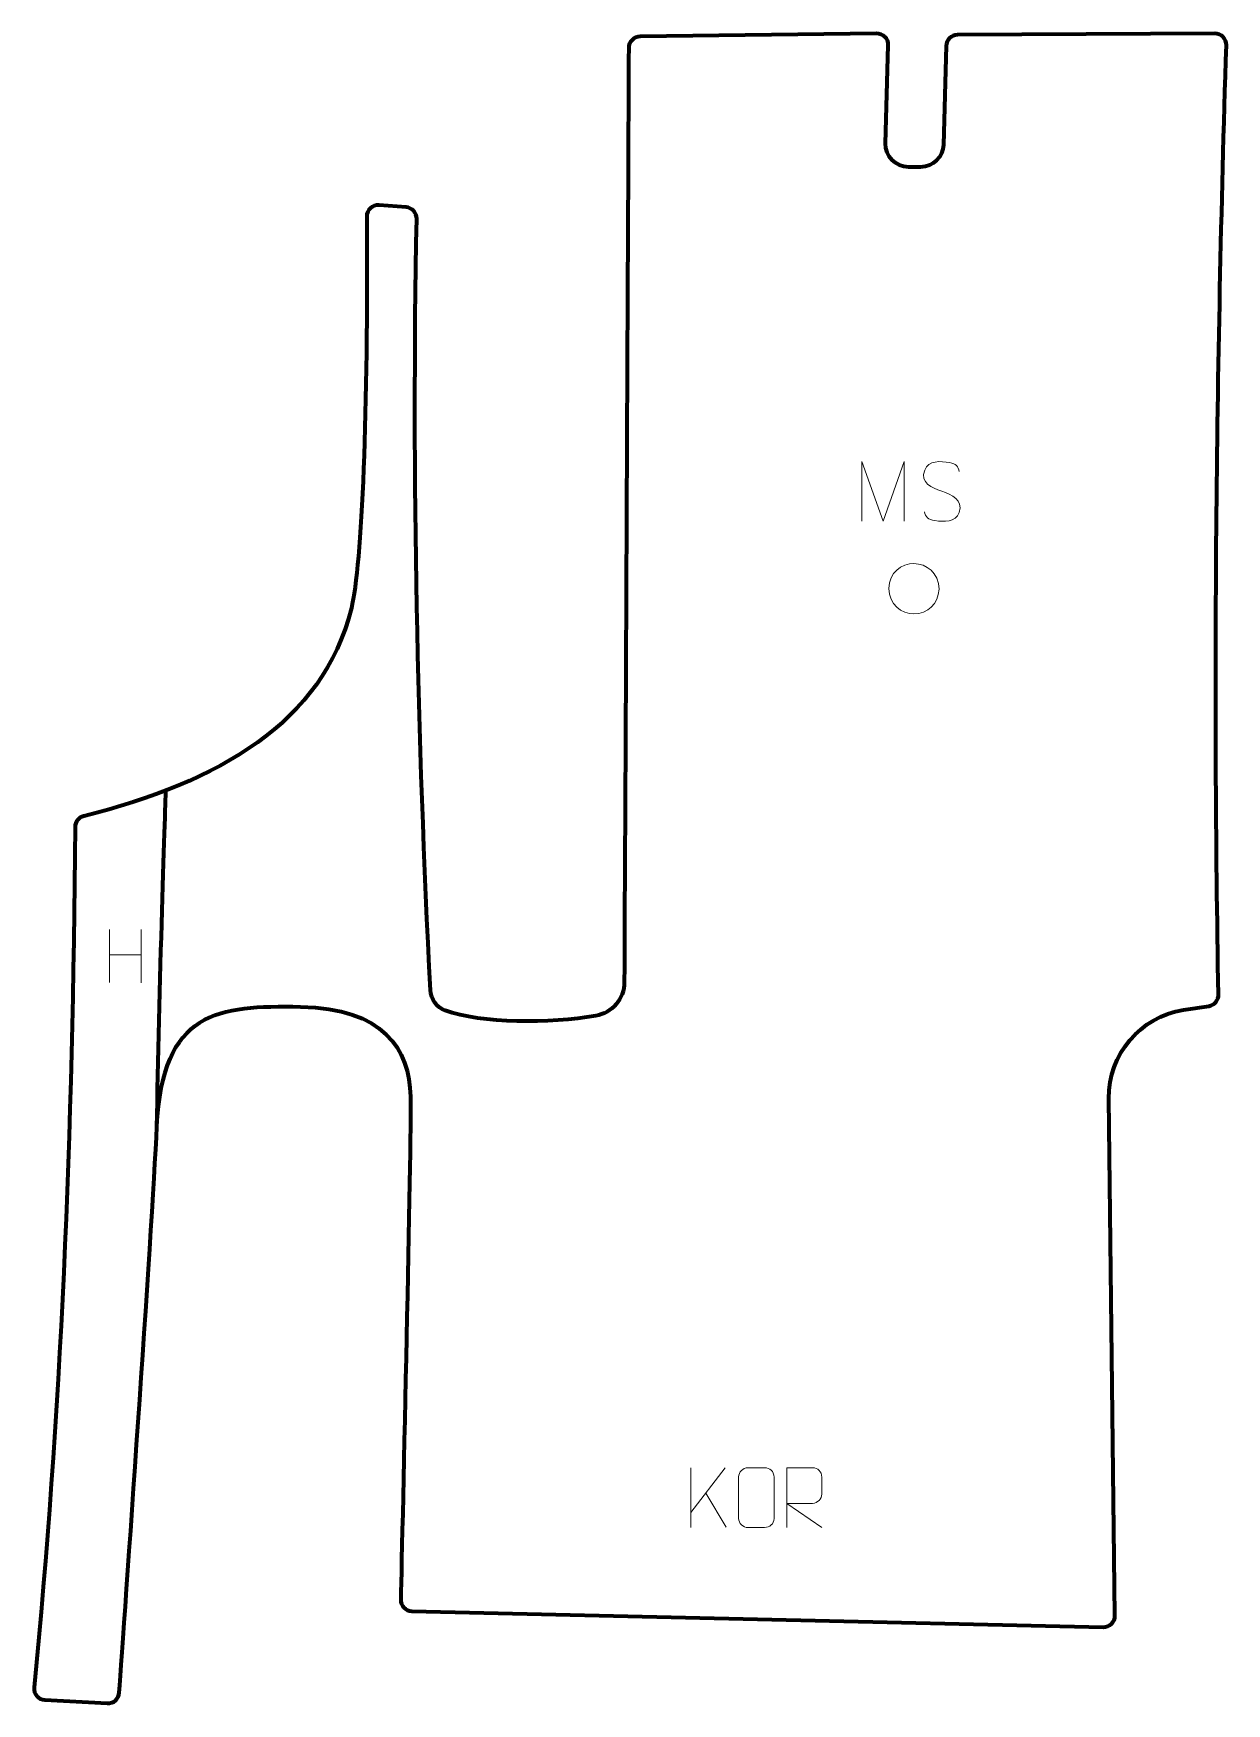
# Model space of a CAD drawing. Header units: millimetres. Extents: x -253 to 246, y -349 to 349.
import ezdxf

# ---------------------------------------------------------------- set-up
doc = ezdxf.new("R2010")
doc.units = ezdxf.units.MM
doc.header["$MEASUREMENT"] = 0
for name, color, linetype in [('layer 1', 7, 'Continuous'), ('layer 2', 7, 'Continuous'), ('layer 3', 7, 'Continuous')]:
    doc.layers.add(name, color=color, linetype=linetype)

msp = doc.modelspace()

# ---------------------------------------------------------------- linework, layer by layer
at = {"layer": 'layer 1', "color": 250, "lineweight": 9}
for points, knots in [([(93.1848, 144.8072), (93.1848, 144.8072), (93.1848, 169.7651), (93.1848, 169.7651), (93.1848, 169.7651), (93.1848, 169.7651), (102.1099, 144.8072), (102.1099, 144.8072), (102.1099, 144.8072), (102.1099, 144.8072), (110.8698, 169.7646), (110.8698, 169.7646), (110.8698, 169.7646), (110.8698, 169.7646), (110.8698, 144.8072), (110.8698, 144.8072)], [0, 0, 0, 0, 0.2, 0.2, 0.2, 0.2, 0.4, 0.4, 0.4, 0.4, 0.6, 0.6, 0.6, 0.6, 1, 1, 1, 1]), ([(126.577, 157.4571), (122.3287, 158.9275), (117.4206, 160.7233), (119.4257, 166.2436), (119.4257, 166.2436), (120.9292, 170.3835), (126.1428, 169.995), (129.7464, 169.3939), (129.7464, 169.3939), (132.607, 168.9167), (133.4717, 167.7035), (133.7823, 165.6194)], [0, 0, 0, 0, 0.25, 0.25, 0.25, 0.25, 0.5, 0.5, 0.5, 0.5, 1, 1, 1, 1]), ([(126.577, 157.457), (130.5956, 155.8103), (135.6251, 153.922), (133.7911, 148.5617), (133.7911, 148.5617), (132.3313, 144.2953), (127.4205, 144.552), (123.6944, 145.1067), (123.6944, 145.1067), (120.9444, 145.5165), (119.7235, 146.73), (119.3455, 148.8422)], [0, 0, 0, 0, 0.25, 0.25, 0.25, 0.25, 0.5, 0.5, 0.5, 0.5, 1, 1, 1, 1]), ([(104.4335, 116.7359), (104.5042, 123.3763), (109.7782, 127.2223), (114.9335, 127.1253), (114.9335, 127.1253), (120.0888, 127.2223), (125.3628, 123.1589), (125.4335, 116.5185), (125.4335, 116.5185), (125.0633, 110.1892), (120.6214, 106.1585), (114.9335, 106.1291), (114.9335, 106.1291), (109.7782, 106.0321), (104.5042, 110.0955), (104.4335, 116.7359)], [0, 0, 0, 0, 0.2, 0.2, 0.2, 0.2, 0.4, 0.4, 0.4, 0.4, 0.6, 0.6, 0.6, 0.6, 1, 1, 1, 1]), ([(45.5677, -250.7771), (47.8934, -250.7771), (50.2195, -250.7771), (52.5456, -250.7771), (52.5456, -250.7771), (54.4922, -250.7415), (56.4836, -252.2331), (56.5103, -254.6707), (56.5103, -254.6707), (56.5099, -260.4176), (56.5099, -266.1649), (56.5103, -271.9126), (56.5103, -271.9126), (56.3705, -274.236), (54.6933, -275.7156), (52.5456, -275.7264), (52.5456, -275.7264), (50.2137, -275.726), (47.8818, -275.726), (45.5503, -275.7264), (45.5503, -275.7264), (43.6253, -275.8318), (41.6532, -273.9473), (41.6644, -271.93), (41.6644, -271.93), (41.6647, -266.1599), (41.6647, -260.3902), (41.6644, -254.6209), (41.6644, -254.6209), (41.6686, -252.4828), (43.4153, -250.7636), (45.5677, -250.7771)], [0, 0, 0, 0, 0.11111111, 0.11111111, 0.11111111, 0.11111111, 0.22222222, 0.22222222, 0.22222222, 0.22222222, 0.33333333, 0.33333333, 0.33333333, 0.33333333, 0.44444444, 0.44444444, 0.44444444, 0.44444444, 0.55555556, 0.55555556, 0.55555556, 0.55555556, 0.66666667, 0.66666667, 0.66666667, 0.66666667, 0.77777778, 0.77777778, 0.77777778, 0.77777778, 1, 1, 1, 1]), ([(61.7553, -275.7303), (61.7553, -275.7303), (61.7553, -250.7768), (61.7553, -250.7768), (61.7553, -250.7768), (65.3501, -250.7768), (68.9456, -250.7768), (72.5408, -250.7768), (72.5408, -250.7768), (74.8661, -250.8145), (76.4234, -252.3045), (76.4193, -254.6709), (76.4193, -254.6709), (76.4189, -256.7064), (76.4189, -259.7658), (76.4193, -261.8018), (76.4193, -261.8018), (76.4128, -263.6773), (74.6005, -265.6191), (72.591, -265.6382), (72.591, -265.6382), (72.591, -265.6382), (61.7553, -265.6382), (61.7553, -265.6382), (61.7553, -265.6382), (61.7553, -265.6382), (76.41, -275.7303), (76.41, -275.7303)], [0, 0, 0, 0, 0.125, 0.125, 0.125, 0.125, 0.25, 0.25, 0.25, 0.25, 0.375, 0.375, 0.375, 0.375, 0.5, 0.5, 0.5, 0.5, 0.625, 0.625, 0.625, 0.625, 0.75, 0.75, 0.75, 0.75, 1, 1, 1, 1])]:
    msp.add_open_spline(points, degree=3, knots=knots, dxfattribs=at)
for points in [[(-221.1443, -25.7697), (-221.1443, -25.7697), (-221.1443, -47.9624), (-221.1443, -47.9624)], [(-208.0286, -25.7697), (-208.0286, -25.7697), (-208.0286, -48.12), (-208.0286, -48.12)], [(-221.1268, -36.4121), (-221.1268, -36.4121), (-208.0286, -36.4121), (-208.0286, -36.4121)], [(21.7366, -250.7768), (21.7366, -250.7768), (21.7366, -275.7304), (21.7366, -275.7304)], [(36.1128, -250.7768), (36.1128, -250.7768), (21.7366, -269.4165), (21.7366, -269.4165)], [(36.4381, -275.6346), (36.4381, -275.6346), (27.9676, -261.321), (27.9676, -261.321)]]:
    msp.add_open_spline(points, degree=3, dxfattribs=at)
at = {"layer": 'layer 2', "color": 230, "lineweight": 200}
msp.add_open_spline([(-252.7211, -342.5708), (-241.6622, -231.5598), (-236.5078, -110.7564), (-235.5568, 17.0194), (-235.5568, 17.0194), (-235.541, 19.2007), (-234.0522, 21.0959), (-231.9374, 21.6284), (-231.9374, 21.6284), (-175.4217, 35.8626), (-132.2466, 60.3479), (-120.1406, 108.5676), (-120.1406, 108.5676), (-115.7878, 125.9054), (-113.0805, 192.2478), (-113.7228, 272.1477), (-113.7228, 272.1477), (-113.7454, 274.9486), (-111.3679, 277.1724), (-108.575, 276.9602), (-108.575, 276.9602), (-108.575, 276.9602), (-97.2676, 276.1021), (-97.2676, 276.1021), (-97.2676, 276.1021), (-94.7368, 275.91), (-92.7987, 273.7752), (-92.8474, 271.2373), (-92.8474, 271.2373), (-94.9305, 162.5513), (-92.4655, 54.7139), (-87.1259, -51.2028), (-87.1259, -51.2028), (-86.9341, -55.0072), (-84.5081, -58.3487), (-80.9368, -59.6756), (-80.9368, -59.6756), (-65.9727, -65.2352), (-36.9367, -65.1349), (-18.0604, -61.8831), (-18.0604, -61.8831), (-11.1856, -60.699), (-6.1427, -54.7738), (-6.1098, -47.7978), (-6.1098, -47.7978), (-5.8222, 12.7432), (-4.4485, 302.175), (-4.2565, 342.6215), (-4.2565, 342.6215), (-4.244, 345.2309), (-2.1436, 347.3469), (0.4656, 347.3822), (0.4656, 347.3822), (0.4656, 347.3822), (99.3283, 348.7054), (99.3283, 348.7054), (99.3283, 348.7054), (102.0467, 348.742), (104.2495, 346.5096), (104.1771, 343.7921), (104.1771, 343.7921), (104.1771, 343.7921), (103.0816, 302.7229), (103.0816, 302.7229), (103.0816, 302.7229), (102.938, 297.3418), (107.2581, 292.9007), (112.6407, 292.8951), (112.6407, 292.8951), (112.6407, 292.8951), (117.7115, 292.8901), (117.7115, 292.8901), (117.7115, 292.8901), (122.9026, 292.8847), (127.152, 297.0182), (127.2904, 302.2071), (127.2904, 302.2071), (127.2904, 302.2071), (128.3917, 343.4917), (128.3917, 343.4917), (128.3917, 343.4917), (128.4606, 346.0749), (130.5673, 348.1369), (133.1513, 348.1505), (133.1513, 348.1505), (133.1513, 348.1505), (240.6633, 348.7041), (240.6633, 348.7041), (240.6633, 348.7041), (243.3753, 348.7182), (245.5554, 346.4756), (245.47, 343.7651), (245.47, 343.7651), (241.1543, 206.8952), (239.8086, 74.2984), (242.1775, -52.9557), (242.1775, -52.9557), (242.2218, -55.3457), (240.4974, -57.3994), (238.1358, -57.7702), (238.1358, -57.7702), (238.1358, -57.7702), (227.6189, -59.4204), (227.6189, -59.4204), (227.6189, -59.4204), (209.462, -62.2692), (196.1506, -78.0186), (196.3673, -96.3965), (196.3673, -96.3965), (196.3673, -96.3965), (198.9138, -312.5304), (198.9138, -312.5304), (198.9138, -312.5304), (198.946, -315.2395), (196.7251, -317.4349), (194.0169, -317.3718), (194.0169, -317.3718), (194.0169, -317.3718), (-94.8462, -310.6687), (-94.8462, -310.6687), (-94.8462, -310.6687), (-97.4888, -310.6073), (-99.5817, -308.4164), (-99.5203, -305.7734), (-99.5203, -305.7734), (-98.821, -275.7194), (-95.0883, -113.6706), (-95.4521, -95.636), (-95.4521, -95.636), (-95.8532, -75.7477), (-106.8901, -58.6847), (-141.3496, -58.0762), (-141.3496, -58.0762), (-175.8089, -57.4679), (-199.164, -59.7437), (-201.3864, -108.1369), (-201.3864, -108.1369), (-203.4035, -152.054), (-214.9904, -314.998), (-217.1166, -344.7627), (-217.1166, -344.7627), (-217.3024, -347.3643), (-219.5374, -349.3364), (-222.1421, -349.1995), (-222.1421, -349.1995), (-222.1421, -349.1995), (-248.211, -347.8269), (-248.211, -347.8269), (-248.211, -347.8269), (-250.9398, -347.6832), (-252.9919, -345.2897), (-252.7211, -342.5708)], degree=3, knots=[0, 0, 0, 0, 0.02564103, 0.02564103, 0.02564103, 0.02564103, 0.05128205, 0.05128205, 0.05128205, 0.05128205, 0.07692308, 0.07692308, 0.07692308, 0.07692308, 0.1025641, 0.1025641, 0.1025641, 0.1025641, 0.12820513, 0.12820513, 0.12820513, 0.12820513, 0.15384615, 0.15384615, 0.15384615, 0.15384615, 0.17948718, 0.17948718, 0.17948718, 0.17948718, 0.20512821, 0.20512821, 0.20512821, 0.20512821, 0.23076923, 0.23076923, 0.23076923, 0.23076923, 0.25641026, 0.25641026, 0.25641026, 0.25641026, 0.28205128, 0.28205128, 0.28205128, 0.28205128, 0.30769231, 0.30769231, 0.30769231, 0.30769231, 0.33333333, 0.33333333, 0.33333333, 0.33333333, 0.35897436, 0.35897436, 0.35897436, 0.35897436, 0.38461538, 0.38461538, 0.38461538, 0.38461538, 0.41025641, 0.41025641, 0.41025641, 0.41025641, 0.43589744, 0.43589744, 0.43589744, 0.43589744, 0.46153846, 0.46153846, 0.46153846, 0.46153846, 0.48717949, 0.48717949, 0.48717949, 0.48717949, 0.51282051, 0.51282051, 0.51282051, 0.51282051, 0.53846154, 0.53846154, 0.53846154, 0.53846154, 0.56410256, 0.56410256, 0.56410256, 0.56410256, 0.58974359, 0.58974359, 0.58974359, 0.58974359, 0.61538462, 0.61538462, 0.61538462, 0.61538462, 0.64102564, 0.64102564, 0.64102564, 0.64102564, 0.66666667, 0.66666667, 0.66666667, 0.66666667, 0.69230769, 0.69230769, 0.69230769, 0.69230769, 0.71794872, 0.71794872, 0.71794872, 0.71794872, 0.74358974, 0.74358974, 0.74358974, 0.74358974, 0.76923077, 0.76923077, 0.76923077, 0.76923077, 0.79487179, 0.79487179, 0.79487179, 0.79487179, 0.82051282, 0.82051282, 0.82051282, 0.82051282, 0.84615385, 0.84615385, 0.84615385, 0.84615385, 0.87179487, 0.87179487, 0.87179487, 0.87179487, 0.8974359, 0.8974359, 0.8974359, 0.8974359, 0.92307692, 0.92307692, 0.92307692, 0.92307692, 0.94871795, 0.94871795, 0.94871795, 0.94871795, 1, 1, 1, 1], dxfattribs=at)
at = {"layer": 'layer 3', "color": 142, "lineweight": 200}
msp.add_open_spline([(-201.3867, -108.1371), (-200.5957, -55.0656), (-197.6402, 32.3183), (-197.6402, 32.3183)], degree=3, dxfattribs=at)

doc.saveas('drawing.dxf')
